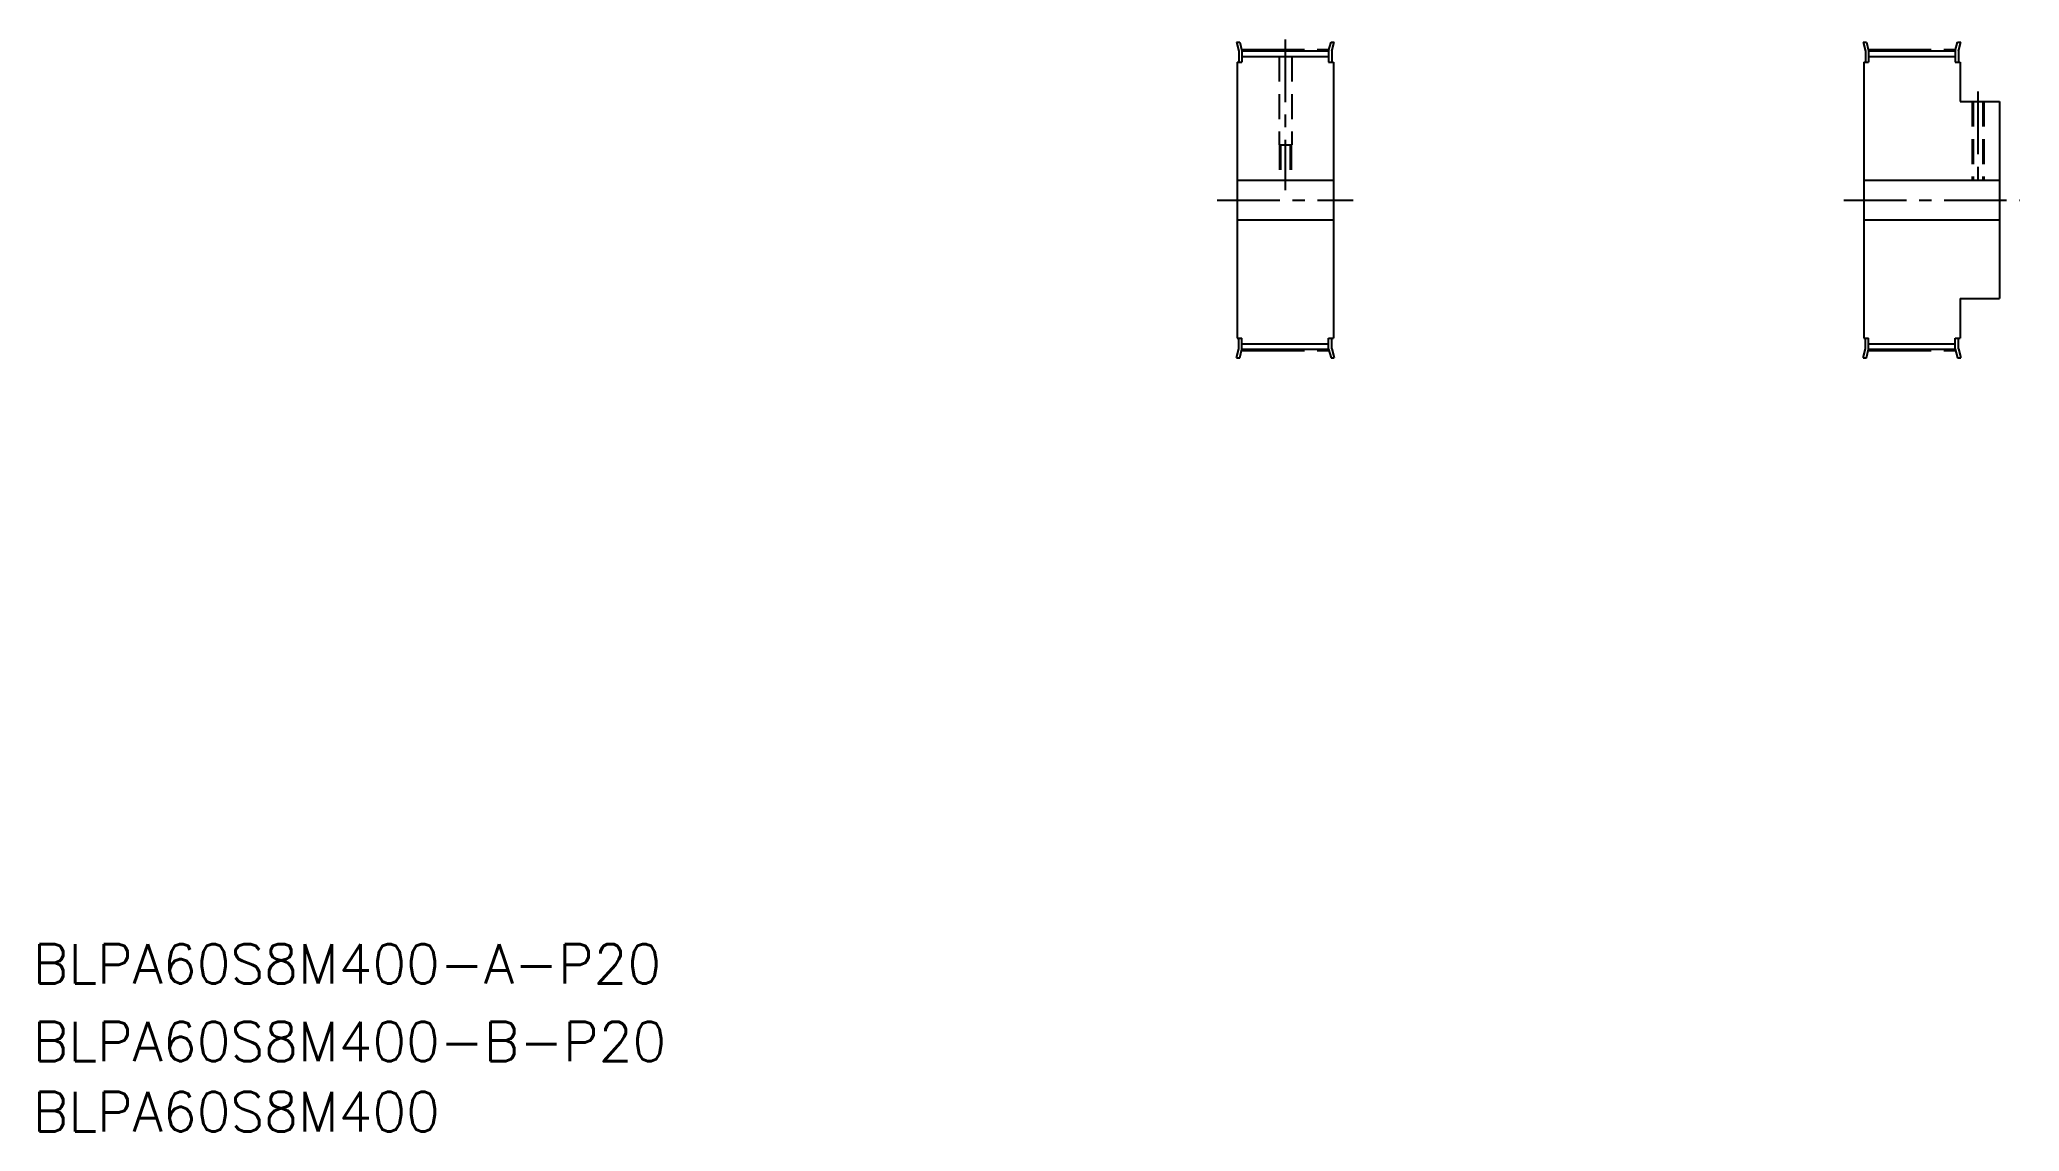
# Model space of a CAD drawing. Extents: x 53 to 1058, y 50 to 604.
import ezdxf

# ---------------------------------------------------------------- set-up
doc = ezdxf.new("R2010")
doc.units = 0
doc.linetypes.add('CENTER', pattern=[50.8, 31.75, -6.35, 6.35, -6.35])
doc.linetypes.add('DASHED', pattern=[19.05, 12.7, -6.35])
doc.layers.get('0').update_dxf_attribs({"linetype": 'CONTINUOUS'})
doc.layers.add('CENTER', color=1, linetype='CENTER')
doc.styles.get("Standard").update_dxf_attribs({"font": 'txt', "bigfont": 'BIGFONT'})

msp = doc.modelspace()

# ---------------------------------------------------------------- linework, layer by layer
at = {"color": 7, "linetype": 'CONTINUOUS'}
for p, q in [((660.8, 602.4), (662.5, 602.4)), ((660.8, 602.4), (662, 597.9)), ((662, 597.9), (662, 592.4)), ((662.5, 602.4), (663.6, 598.1)), ((663.6, 598.1), (663.6, 592.4)), ((663.6, 598.1), (707.6, 598.1)), ((663.6, 595.2), (707.6, 595.2)), ((707.6, 598.1), (708.8, 602.4)), ((707.6, 598.1), (707.6, 592.4)), ((708.8, 602.4), (710.4, 602.4)), ((709.2, 597.9), (710.4, 602.4)), ((709.2, 597.9), (709.2, 592.4)), ((978.8, 602.4), (980.5, 602.4)), ((978.8, 602.4), (980, 597.9)), ((980, 597.9), (980, 592.4)), ((980.5, 602.4), (981.6, 598.1)), ((981.6, 598.1), (981.6, 592.4)), ((981.6, 598.1), (1025.6, 598.1)), ((981.6, 595.2), (1025.6, 595.2)), ((1025.6, 598.1), (1026.8, 602.4)), ((1025.6, 598.1), (1025.6, 592.4)), ((1026.8, 602.4), (1028.4, 602.4)), ((1027.2, 597.9), (1028.4, 602.4)), ((1027.2, 597.9), (1027.2, 592.4)), ((661.1, 592.4), (661.1, 452.4)), ((661.1, 592.4), (663.6, 592.4)), ((707.6, 592.4), (710.1, 592.4)), ((710.1, 592.4), (710.1, 452.4)), ((979.1, 592.4), (979.1, 452.4)), ((979.1, 592.4), (981.6, 592.4)), ((1025.6, 592.4), (1028.1, 592.4)), ((1028.1, 592.4), (1028.1, 572.4)), ((1028.1, 572.4), (1048.1, 572.4)), ((1048.1, 572.4), (1048.1, 472.4)), ((979.1, 557.4), (979.1, 557.4)), ((661.1, 532.4), (710.1, 532.4)), ((979.1, 532.4), (1048.1, 532.4)), ((979.1, 522.4), (979.1, 522.4)), ((661.1, 512.4), (710.1, 512.4)), ((979.1, 512.4), (1048.1, 512.4)), ((1028.1, 472.4), (1048.1, 472.4)), ((1028.1, 472.4), (1028.1, 452.4)), ((661.1, 452.4), (663.6, 452.4)), ((662, 446.9), (662, 452.4)), ((663.6, 446.7), (663.6, 452.4)), ((707.6, 452.4), (710.1, 452.4)), ((707.6, 446.7), (707.6, 452.4)), ((709.2, 446.9), (709.2, 452.4)), ((979.1, 452.4), (981.6, 452.4)), ((980, 446.9), (980, 452.4)), ((981.6, 446.7), (981.6, 452.4)), ((1025.6, 452.4), (1028.1, 452.4)), ((1025.6, 446.7), (1025.6, 452.4)), ((1027.2, 446.9), (1027.2, 452.4)), ((660.8, 442.4), (662, 446.9)), ((660.8, 442.4), (662.5, 442.4)), ((662.5, 442.4), (663.6, 446.7)), ((663.6, 449.5), (707.6, 449.5)), ((663.6, 446.7), (707.6, 446.7)), ((707.6, 446.7), (708.8, 442.4)), ((708.8, 442.4), (710.4, 442.4)), ((709.2, 446.9), (710.4, 442.4)), ((978.8, 442.4), (980, 446.9)), ((978.8, 442.4), (980.5, 442.4)), ((980.5, 442.4), (981.6, 446.7)), ((981.6, 449.5), (1025.6, 449.5)), ((981.6, 446.7), (1025.6, 446.7)), ((1025.6, 446.7), (1026.8, 442.4)), ((1026.8, 442.4), (1028.4, 442.4)), ((1027.2, 446.9), (1028.4, 442.4))]:
    msp.add_line(p, q, dxfattribs=at)
at = {"color": 3, "linetype": 'DASHED'}
for p, q in [((682.4, 595.2), (682.4, 550.4)), ((688.9, 595.2), (688.9, 550.4)), ((1034.1, 572.4), (1034.1, 532.4)), ((1034.7, 572.4), (1034.7, 532.4)), ((1039.6, 572.4), (1039.6, 532.4)), ((1040.1, 572.4), (1040.1, 532.4)), ((682.4, 550.4), (688.9, 550.4)), ((682.6, 550.4), (682.6, 532.4)), ((683.2, 550.4), (683.2, 532.4)), ((688.1, 550.4), (688.1, 532.4)), ((688.6, 550.4), (688.6, 532.4))]:
    msp.add_line(p, q, dxfattribs=at)
at = {"layer": 'CENTER', "color": 1, "linetype": 'CENTER'}
for p, q in [((685.6, 603.8), (685.6, 527.4)), ((663.6, 598.8), (707.6, 598.8)), ((981.6, 598.8), (1025.6, 598.8)), ((1037.1, 577.4), (1037.1, 527.4)), ((651.1, 522.4), (720.1, 522.4)), ((969.1, 522.4), (1058.1, 522.4)), ((663.6, 446), (707.6, 446)), ((981.6, 446), (1025.6, 446))]:
    msp.add_line(p, q, dxfattribs=at)

# ---------------------------------------------------------------- texts
at = {"color": 7, "linetype": 'CONTINUOUS'}
for s, p in [('BLPA60S8M400-A-P20', (50, 125)), ('BLPA60S8M400-B-P20', (50, 85.6)), ('BLPA60S8M400', (50, 50))]:
    msp.add_text(s, height=20, dxfattribs=at).set_placement(p)

doc.saveas('drawing.dxf')
